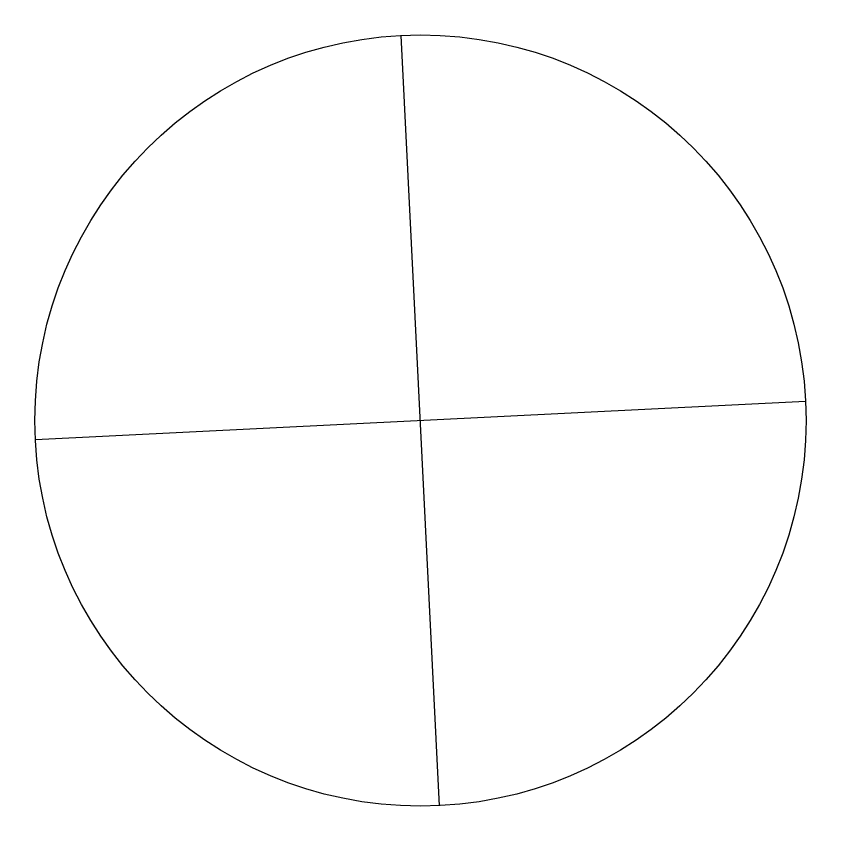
# Model space of a CAD drawing. Header units: millimetres. Extents: x 133007 to 134000, y 129031 to 129821.
# Drawn here: x 133524.325 to 133525.373, y 129144.692 to 129145.741 of the extents above; entities that cross this region are included whole.
import ezdxf
from ezdxf.enums import TextEntityAlignment as Align

# ---------------------------------------------------------------- set-up
doc = ezdxf.new("R2010")
doc.units = ezdxf.units.MM
doc.layers.get('0').update_dxf_attribs({"linetype": 'CONTINUOUS'})
doc.layers.add('BR12', color=7, linetype='CONTINUOUS')
doc.styles.get("Standard").update_dxf_attribs({"font": 'romans.shx', "width": 0.85})

# ---------------------------------------------------------------- blocks, each defined once
blk = doc.blocks.new('BR1209')
at = {"color": 0, "linetype": 'Continuous', "flags": 128}
for points in [[(0, 0.5), (0, -0.5)], [(-0.5, 0), (0.5, 0)]]:
    blk.add_lwpolyline(points, dxfattribs=at)
at = {"color": 0, "linetype": 'Continuous'}
blk.add_circle((0, 0), 0.5, dxfattribs=at)
at = {"color": 0, "linetype": 'Continuous', "width": 0.75}
blk.add_attdef('NUM', text='', height=1.2, dxfattribs=at).set_placement((0, 2), align=Align.MIDDLE)
at = {"color": 0, "linetype": 'Continuous', "width": 0.75, "flags": 3}
for tag, p in [('DEF_LEG', (0, -10)), ('DEF_COUP', (0, -12.5)), ('DEF_TYPE', (0, -15))]:
    blk.add_attdef(tag, text='', height=1.2, dxfattribs=at).set_placement(p, align=Align.MIDDLE)

msp = doc.modelspace()

# ---------------------------------------------------------------- block references
at = {"layer": 'BR12', "rotation": 182.8520162417873}
msp.add_blockref('BR1209', (133524.8489, 129145.2164), dxfattribs=at)

doc.saveas('drawing.dxf')
